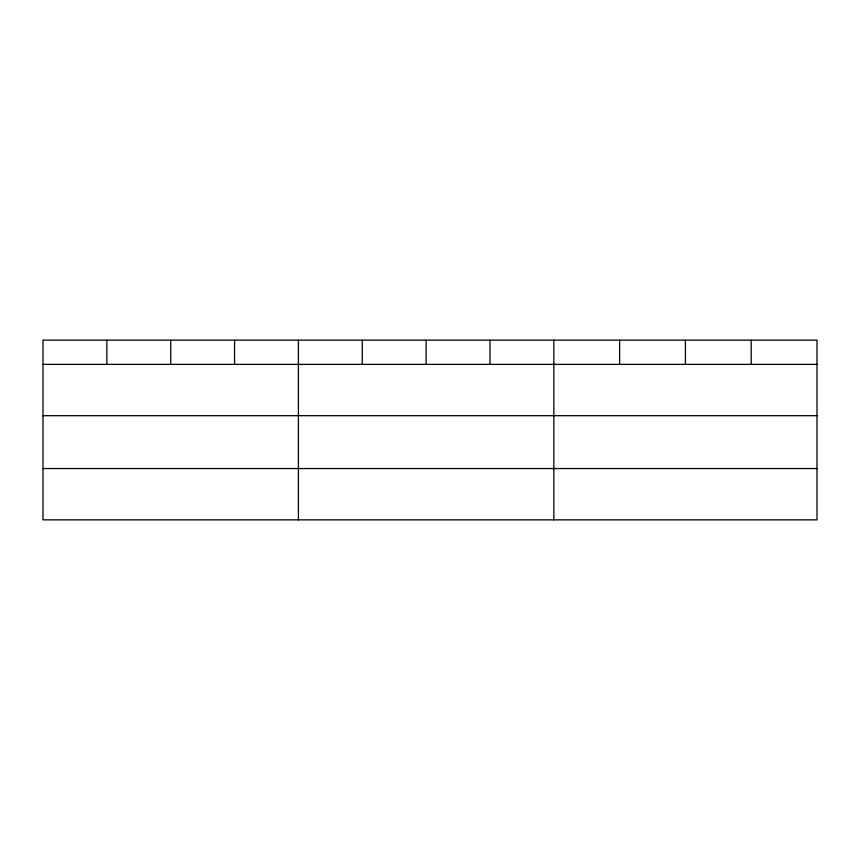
<?xml version="1.0" encoding="UTF-8"?>
<svg xmlns="http://www.w3.org/2000/svg" width="860" height="860" viewBox="0 0 860 860"><rect width="100%" height="100%" fill="white"/><g stroke="black" fill="none" stroke-linecap="round" stroke-linejoin="round"><path stroke-width="1.29" d="M817 415.692L817 340.141L43 340.141L43 519.859L817 519.859L817 415.692L43 415.692M43 364.382L817 364.382M43 468.55L817 468.55M751.21 340.141L751.21 364.382M685.42 340.141L685.42 364.382M619.63 340.141L619.63 364.382M553.84 340.141L553.84 519.859M489.985 340.141L489.985 364.382M426.13 340.141L426.13 364.382M362.275 340.141L362.275 364.382M298.42 340.141L298.42 519.859M234.565 340.141L234.565 364.382M170.71 340.141L170.71 364.382M106.855 340.141L106.855 364.382"/></g></svg>
